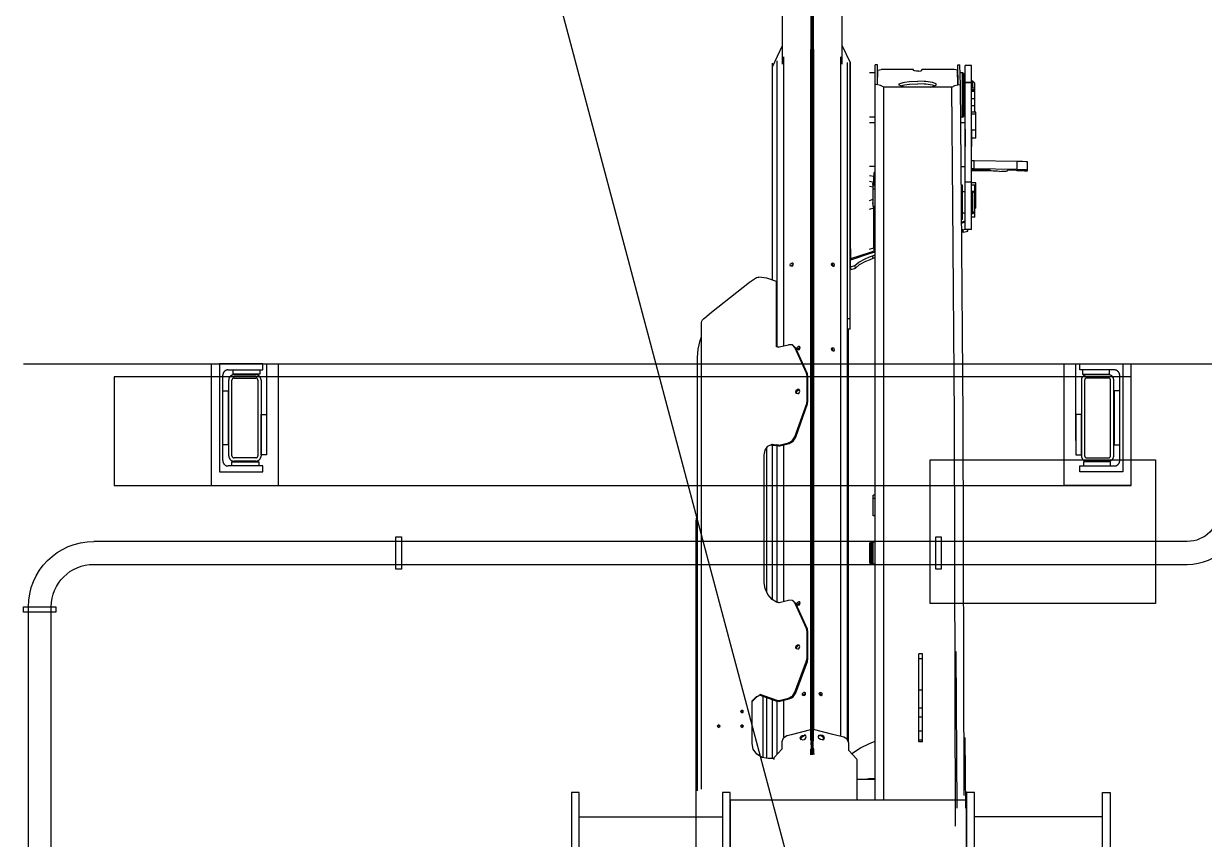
# Model space of a CAD drawing. Extents: x 1551 to 113148, y -1700 to 77018.
# Drawn here: x 20635 to 22823, y 48060 to 49571 of the extents above; entities that cross this region are included whole.
import ezdxf

# ---------------------------------------------------------------- set-up
doc = ezdxf.new("R2010")
doc.units = 0
doc.header["$LTSCALE"] = 500
doc.header["$MEASUREMENT"] = 0
doc.linetypes.add('CENTER', pattern=[3, 2.5, -0.25, 0, -0.25])
doc.layers.get('0').update_dxf_attribs({"linetype": 'CONTINUOUS'})
for name, color, linetype in [('M1CO1', 1, 'CONTINUOUS'), ('S0CO1', 7, 'CONTINUOUS'), ('S0CO2', 2, 'CONTINUOUS'), ('S0CO3', 7, 'CONTINUOUS'), ('S0CO5', 7, 'CONTINUOUS'), ('SAFECO1', 1, 'CONTINUOUS')]:
    doc.layers.add(name, color=color, linetype=linetype)
doc.styles.add('ROMANS', font='romans', dxfattribs={"height": 100})
doc.dimstyles.get("Standard").update_dxf_attribs({"dimtxt": 2, "dimasz": 2.5, "dimexe": 1, "dimexo": 1, "dimgap": 1, "dimtad": 1, "dimdsep": 46, "dimtxsty": 'ROMANS', "dimcen": 0, "dimclrd": 1, "dimclre": 1, "dimclrt": 2, "dimadec": 0, "dimazin": 0, "dimtfac": 1, "dimtmove": 2, "dimatfit": 3, "dimfxl": 1, "dimtvp": 100, "dimtolj": 1, "dimarcsym": 0})

# ---------------------------------------------------------------- blocks, each defined once
blk = doc.blocks.new('DOT')
at = {"layer": 'SAFECO1', "color": 0, "linetype": 'ByBlock'}
blk.add_line((-0.5, 0), (-1, 0), dxfattribs=at)
at = {"layer": 'SAFECO1', "color": 0, "linetype": 'ByBlock', "const_width": 0.5}
blk.add_lwpolyline([(-0.25, 0, 1), (0.25, 0, 1)], format="xyb", close=True, dxfattribs=at)
blk = doc.blocks.new('A$C693513BA')
at = {"color": 0, "linetype": 'ByBlock', "lineweight": -2}
for p, q in [((-163.9, 474.9), (-163.9, 237.7)), ((-1377.1, 333.7), (-1377.4, 326.9)), ((-1376.7, 336), (-1377.1, 333.7)), ((-1361.6, 336), (-1376.7, 336)), ((-1362, 333.7), (-1362.4, 326.9)), ((-1361.6, 336), (-1362, 333.7)), ((-1360.2, 336), (-1361.6, 336)), ((-1360.1, 334.5), (-1360.2, 336)), ((-1360, 330.8), (-1360.1, 334.5)), ((-1360, 330.8), (-1360, 326.2)), ((-1377.6, 316.9), (-1378.7, 237.6)), ((-1377.4, 326.9), (-1377.6, 316.9)), ((-1362.6, 316.9), (-1377.6, 316.9)), ((-1362.6, 316.9), (-1363.7, 237.6)), ((-1362.4, 326.9), (-1362.6, 316.9)), ((-1360.8, 315.9), (-1361.3, 315.9)), ((-1361.3, 315.9), (-1361.3, 298.9)), ((-1360.5, 316.9), (-1360.8, 315.9)), ((-1360.3, 319.7), (-1360.5, 316.9)), ((-1360.1, 322.8), (-1360.3, 319.7)), ((-1360, 326.2), (-1360.1, 322.8)), ((-1360.3, 298.9), (-1361.3, 298.9)), ((-1359.9, 296.9), (-1360.3, 298.9)), ((-1359.6, 291.4), (-1359.9, 296.9)), ((-1359.4, 287.8), (-1359.6, 291.4)), ((-1359.3, 284.2), (-1359.4, 287.8)), ((-1362.1, 264.1), (-1362.3, 257.2)), ((-1361.8, 266.8), (-1362.1, 264.1)), ((-1361.4, 266.8), (-1361.8, 266.8)), ((-1361.2, 266), (-1361.4, 266.8)), ((-1361.1, 263.8), (-1361.2, 266)), ((-1361, 260.6), (-1361.1, 263.8)), ((-1359.9, 272.6), (-1360, 268.8)), ((-1360, 268.8), (-1360, 232.6)), ((-1359.7, 278), (-1359.9, 275.9)), ((-1359.9, 275.9), (-1359.9, 272.6)), ((-1359.6, 278.8), (-1359.7, 278)), ((-1359.5, 278.8), (-1359.6, 278.8)), ((-1359.4, 280.4), (-1359.5, 278.8)), ((-1359.3, 284.2), (-1359.4, 280.4)), ((-1362.3, 257.2), (-1362.6, 232.6)), ((-1361, 256.7), (-1362.3, 256.7)), ((-1361, 256.7), (-1361, 260.6)), ((-1361, 256.7), (-1361, 232.6)), ((-1555.5, 232.6), (-1555.5, 220.6)), ((-1550.2, 232.6), (-1555.5, 232.6)), ((-1550.2, 220.6), (-1555.5, 220.6)), ((-1539.3, 232.6), (-1550.2, 232.6)), ((-1539.3, 220.6), (-1550.2, 220.6)), ((-1524, 232.6), (-1539.3, 232.6)), ((-1524, 220.6), (-1539.3, 220.6)), ((-1524.8, 236.1), (-1526.2, 234.6)), ((-1526.1, 234.6), (-1526.2, 234.6)), ((-1526.2, 234.6), (-1526.2, 232.6)), ((-1522.7, 238.6), (-1526.1, 234.6)), ((-1520.9, 234.6), (-1526.1, 234.6)), ((-1525.7, 220.6), (-1525.7, 218)), ((-1524, 220.6), (-1524, 232.6)), ((-1523.8, 232.6), (-1524, 232.6)), ((-1523.8, 220.6), (-1524, 220.6)), ((-1523.6, 232.6), (-1523.8, 232.6)), ((-1523.6, 220.6), (-1523.8, 220.6)), ((-1463.1, 232.6), (-1523.6, 232.6)), ((-1523.6, 232.6), (-1523.6, 220.6)), ((-1463.1, 220.6), (-1523.6, 220.6)), ((-1521.5, 238.6), (-1522.7, 238.6)), ((-1518.8, 238.6), (-1521.5, 238.6)), ((-1513.8, 234.6), (-1520.9, 234.6)), ((-1514.9, 238.6), (-1518.8, 238.6)), ((-1510, 238.6), (-1514.9, 238.6)), ((-1510.6, 238.6), (-1513.8, 238.6)), ((-1513.8, 232.6), (-1513.8, 238.6)), ((-1509.7, 238.6), (-1510.6, 238.6)), ((-1510.6, 238.6), (-1510.6, 232.6)), ((-1504.5, 238.6), (-1510, 238.6)), ((-1508.5, 238.6), (-1509.7, 238.6)), ((-1509.7, 238.6), (-1509.7, 232.6)), ((-1507.1, 238.6), (-1508.5, 238.6)), ((-1493.9, 238.6), (-1507.1, 238.6)), ((-1507.1, 238.6), (-1507.1, 232.6)), ((-1498.8, 238.6), (-1504.5, 238.6)), ((-1493.2, 238.6), (-1498.8, 238.6)), ((-1487.3, 238.6), (-1493.9, 238.6)), ((-1493.9, 238.6), (-1493.9, 232.6)), ((-1488, 238.6), (-1493.2, 238.6)), ((-1483.8, 238.6), (-1488, 238.6)), ((-1480.8, 238.6), (-1487.3, 238.6)), ((-1480.7, 238.6), (-1483.8, 238.6)), ((-1468.8, 238.6), (-1480.8, 238.6)), ((-1480.8, 238.6), (-1480.8, 232.6)), ((-1479, 238.6), (-1480.7, 238.6)), ((-1478.7, 238.6), (-1479, 238.6)), ((-1475.7, 218), (-1475.7, 220.6)), ((-1468.8, 240.7), (-1468.8, 232.6)), ((-1467.9, 240.7), (-1468.8, 240.7)), ((-1465.2, 240.7), (-1467.9, 240.7)), ((-1465.8, 220.6), (-1465.8, 218)), ((-1465.2, 240.7), (-1465.2, 232.6)), ((-1435.5, 240.7), (-1465.2, 240.7)), ((-1405.2, 232.6), (-1463.1, 232.6)), ((-1405.2, 220.6), (-1463.1, 220.6)), ((-1449.3, 220.6), (-1449.3, 212.7)), ((-1386.4, 232.6), (-1437.6, 232.6)), ((-1437.6, 232.6), (-1405.2, 232.6)), ((-1386.4, 220.6), (-1437.6, 220.6)), ((-1437.6, 220.6), (-1405.2, 220.6)), ((-1435.5, 240.7), (-1435.5, 232.6)), ((-1427.3, 240.7), (-1435.5, 240.7)), ((-1421.6, 240.7), (-1427.3, 240.7)), ((-1420.5, 240.7), (-1421.6, 240.7)), ((-1420.5, 240.7), (-1420.5, 232.6)), ((-1339, 232.6), (-1386.4, 232.6)), ((-1339, 220.6), (-1386.4, 220.6)), ((-1363.7, 237.6), (-1378.7, 237.6)), ((-1378.7, 237.6), (-1378.7, 232.6)), ((-1368.3, 212.7), (-1368.3, 220.6)), ((-1363.7, 237.6), (-1363.7, 232.6)), ((-1339, 232.6), (-1339, 220.6)), ((-1323.3, 232.6), (-1339, 232.6)), ((-1323.3, 220.6), (-1339, 220.6)), ((-1338.1, 240.7), (-1338.1, 232.6)), ((-1334.7, 240.7), (-1338.1, 240.7)), ((-1330.3, 240.7), (-1334.7, 240.7)), ((-1333.8, 238.6), (-1333.8, 232.6)), ((-1332.9, 238.6), (-1333.8, 238.6)), ((-1330.7, 238.6), (-1332.9, 238.6)), ((-1327.6, 238.6), (-1330.7, 238.6)), ((-1330.3, 240.7), (-1330.3, 238.6)), ((-1330.2, 240.7), (-1330.3, 240.7)), ((-1330.2, 240.7), (-1330.2, 238.6)), ((-1328.7, 240.7), (-1330.2, 240.7)), ((-1328.7, 240.7), (-1328.7, 238.6)), ((-1326.6, 240.7), (-1328.7, 240.7)), ((-1324.4, 238.6), (-1327.6, 238.6)), ((-1321.9, 240.7), (-1326.6, 240.7)), ((-1323.5, 238.6), (-1324.4, 238.6)), ((-1322.3, 238.6), (-1323.5, 238.6)), ((-1304.2, 232.6), (-1323.3, 232.6)), ((-1304.2, 220.6), (-1323.3, 220.6)), ((-1322.2, 238.6), (-1322.3, 238.6)), ((-1318.8, 238.6), (-1322.2, 235.2)), ((-1322.2, 238.6), (-1322.2, 232.6)), ((-1320.4, 238.6), (-1322.2, 238.6)), ((-1321.6, 234.6), (-1322.2, 234.6)), ((-1317.4, 240.7), (-1321.9, 240.7)), ((-1321.8, 216), (-1321.8, 220.6)), ((-1318.6, 234.6), (-1321.6, 234.6)), ((-1318.8, 238.6), (-1320.4, 238.6)), ((-1317.8, 238.6), (-1318.8, 238.6)), ((-1313.7, 234.6), (-1318.6, 234.6)), ((-1315.4, 238.6), (-1317.8, 238.6)), ((-1317.4, 240.7), (-1317.4, 238.6)), ((-1298.1, 240.7), (-1317.4, 240.7)), ((-1311.4, 238.6), (-1315.4, 238.6)), ((-1307.4, 234.6), (-1313.7, 234.6)), ((-1306.4, 238.6), (-1311.4, 238.6)), ((-1300.7, 234.6), (-1307.4, 234.6)), ((-1300.9, 238.6), (-1306.4, 238.6)), ((-1298.1, 232.6), (-1304.2, 232.6)), ((-1298.1, 220.6), (-1304.2, 220.6)), ((-1298.1, 238.6), (-1300.9, 238.6)), ((-1298.1, 234.6), (-1300.7, 234.6)), ((-1294.7, 240.7), (-1298.1, 240.7)), ((-1295.9, 238.6), (-1298.1, 238.6)), ((-1294.6, 234.6), (-1298.1, 234.6)), ((-1284.8, 232.6), (-1298.1, 232.6)), ((-1284.8, 220.6), (-1298.1, 220.6)), ((-1291.5, 238.6), (-1295.9, 238.6)), ((-1294.7, 240.7), (-1294.7, 238.6)), ((-1294.6, 240.7), (-1294.7, 240.7)), ((-1294.6, 240.7), (-1294.6, 238.6)), ((-1292, 240.7), (-1294.6, 240.7)), ((-1289.1, 234.6), (-1294.6, 234.6)), ((-1291.4, 240.7), (-1292, 240.7)), ((-1287.7, 238.6), (-1291.5, 238.6)), ((-1291.4, 240.7), (-1291.4, 238.6)), ((-1284.4, 234.6), (-1289.1, 234.6)), ((-1285.3, 238.6), (-1287.7, 238.6)), ((-1284.7, 238.6), (-1285.3, 238.6)), ((-1268, 232.6), (-1284.8, 232.6)), ((-1268, 220.6), (-1284.8, 220.6)), ((-1280.7, 234.6), (-1284.7, 238.6)), ((-1282.8, 238.6), (-1284.7, 238.6)), ((-1281.5, 234.6), (-1284.4, 234.6)), ((-1282.8, 238.6), (-1282.8, 236.6)), ((-1281.7, 238.6), (-1282.8, 238.6)), ((-1280.1, 238.6), (-1281.7, 238.6)), ((-1281.7, 220.6), (-1281.7, 216)), ((-1280.7, 234.6), (-1281.5, 234.6)), ((-1280.7, 234.6), (-1280.7, 232.6)), ((-1279.1, 238.6), (-1280.1, 238.6)), ((-1276.4, 238.6), (-1279.1, 238.6)), ((-1274.8, 238.6), (-1276.4, 238.6)), ((-1274.6, 238.6), (-1274.8, 238.6)), ((-1274.6, 238.6), (-1274.6, 232.6)), ((-1256.4, 232.6), (-1268, 232.6)), ((-1256.4, 220.6), (-1268, 220.6)), ((-1265.4, 214), (-1267.6, 220.6)), ((-1263.3, 214), (-1265.5, 220.6)), ((-1251.7, 232.6), (-1256.4, 232.6)), ((-1251.7, 220.6), (-1256.4, 220.6)), ((-1250.9, 216.5), (-1252.3, 220.6)), ((-1251.7, 232.6), (-1251.7, 220.6)), ((-1248.8, 225.3), (-1251.7, 224.5)), ((-1248.8, 225.3), (-1251.7, 225.3)), ((-1246.4, 217.8), (-1248.8, 225.3)), ((-179.7, 221.7), (-310.8, 220.8)), ((-1519.6, 211.7), (-1556.4, 210.8)), ((-1556.4, 206.8), (-1556.4, 210.8)), ((-1519.7, 207.7), (-1556.4, 206.8)), ((-1556.3, 206.8), (-1556.4, 206.8)), ((-1555.1, 206.8), (-1556.3, 206.8)), ((-1552.8, 206.8), (-1555.1, 206.8)), ((-1549.9, 206.8), (-1552.8, 206.8)), ((-1543, 206.8), (-1549.9, 206.8)), ((-1546.9, 206.4), (-1547.9, 200.3)), ((-1547.9, 200.3), (-1547.9, 181.2)), ((-1519.6, 207), (-1546.9, 206.4)), ((-1539.4, 206.9), (-1543, 206.8)), ((-1540, 218), (-1542, 216)), ((-1537.4, 216), (-1542, 216)), ((-1542, 216), (-1542, 211.2)), ((-1542, 206.9), (-1542, 206.5)), ((-1538.2, 218), (-1540, 218)), ((-1532.9, 207), (-1539.4, 206.9)), ((-1534.6, 218), (-1538.2, 218)), ((-1527.3, 216), (-1537.4, 216)), ((-1529.3, 218), (-1534.6, 218)), ((-1524, 207), (-1532.9, 207)), ((-1522.5, 218), (-1529.3, 218)), ((-1513.2, 216), (-1527.3, 216)), ((-1519.6, 207), (-1524, 207)), ((-1514.7, 218), (-1522.5, 218)), ((-1519.6, 211.7), (-1519.9, 210.5)), ((-1519.6, 207), (-1519.9, 210.5)), ((-1298.1, 213.8), (-1519.6, 211.7)), ((-1518.2, 201.8), (-1519.6, 207)), ((-1515.3, 195.7), (-1518.2, 201.8)), ((-1298.1, 197.8), (-1515.3, 195.7)), ((-1506.1, 218), (-1514.7, 218)), ((-1497.1, 216), (-1513.2, 216)), ((-1497.3, 218), (-1506.1, 218)), ((-1488.6, 218), (-1497.3, 218)), ((-1481.6, 216), (-1497.1, 216)), ((-1480.6, 218), (-1488.6, 218)), ((-1469, 216), (-1481.6, 216)), ((-1473.6, 218), (-1480.6, 218)), ((-1467.9, 218), (-1473.6, 218)), ((-1461.2, 216), (-1469, 216)), ((-1463.9, 218), (-1467.9, 218)), ((-1461.7, 218), (-1463.9, 218)), ((-1461.5, 218), (-1461.7, 218)), ((-1459.5, 216), (-1461.5, 218)), ((-1459.5, 216), (-1461.2, 216)), ((-1459.5, 216), (-1459.5, 212.1)), ((-1333.6, 216), (-1333.6, 213.5)), ((-1333.3, 216), (-1333.6, 216)), ((-1332.6, 216), (-1333.3, 216)), ((-1331.6, 216), (-1332.6, 216)), ((-1330.2, 216), (-1331.6, 216)), ((-1328.5, 216), (-1330.2, 216)), ((-1326.6, 216), (-1328.5, 216)), ((-1324.5, 216), (-1326.6, 216)), ((-1322.3, 216), (-1324.5, 216)), ((-1319.8, 216), (-1322.3, 216)), ((-1317.1, 216), (-1319.8, 216)), ((-1314.2, 216), (-1317.1, 216)), ((-1311, 216), (-1314.2, 216)), ((-1307.7, 216), (-1311, 216)), ((-1304.3, 216), (-1307.7, 216)), ((-1300.8, 216), (-1304.3, 216)), ((-1298.1, 216), (-1300.8, 216)), ((-903.7, 216.8), (-1298.1, 213.8)), ((-1297.3, 216), (-1298.1, 216)), ((-903.7, 200.8), (-1298.1, 197.8)), ((-1293.8, 216), (-1297.3, 216)), ((-1290.5, 216), (-1293.8, 216)), ((-1287.4, 216), (-1290.5, 216)), ((-1284.5, 216), (-1287.4, 216)), ((-1281.8, 216), (-1284.5, 216)), ((-1279.4, 216), (-1281.8, 216)), ((-1277.4, 216), (-1279.4, 216)), ((-1275.5, 216), (-1277.4, 216)), ((-1273.8, 216), (-1275.5, 216)), ((-1272.4, 216), (-1273.8, 216)), ((-1271.3, 216), (-1272.4, 216)), ((-1270.5, 216), (-1271.3, 216)), ((-1270, 216), (-1270.5, 216)), ((-1269.9, 216), (-1270, 216)), ((-1269.9, 216), (-1269.9, 214)), ((-1250.9, 216.5), (-1251.2, 214.1)), ((-1246.4, 217.8), (-1250.9, 216.5)), ((-1246.4, 217.8), (-1246.8, 214.1)), ((-203.4, 218.6), (-903.7, 216.8)), ((-146.3, 203), (-903.7, 200.8)), ((-179.7, 205.7), (-469.6, 203.8)), ((-1547.9, 181.2), (-1547.9, 144.6)), ((-1515.3, 195.7), (-1515.3, 183.1)), ((-1515.3, 183.1), (-1515.3, 181.2)), ((-1515.3, 181.2), (-1515.3, 170.6)), ((-1524, 159.9), (-1525.6, 147.8)), ((-1521.6, 166.8), (-1524, 159.9)), ((-1518.9, 167.1), (-1521.6, 166.8)), ((-1519, 159.9), (-1520.7, 147.8)), ((-1517.6, 163.9), (-1519, 159.9)), ((-1516.4, 160.8), (-1518.9, 167.1)), ((-1515.3, 155.9), (-1516.4, 160.8)), ((-1515.3, 170.6), (-1515.3, 158)), ((-1515.3, 158), (-1515.3, 145.4)), ((-1547.9, 144.6), (-1547.9, 140.2)), ((-1546.2, 140.2), (-1547.9, 140.2)), ((-1545.4, 138.8), (-1546.2, 140.2)), ((-1544.9, 135), (-1545.4, 138.8)), ((-1544.9, 135), (-1544.9, 130.4)), ((-1525.7, 144.6), (-1526.2, 132.7)), ((-1525.6, 117.7), (-1526.2, 132.7)), ((-1525.6, 147.8), (-1525.7, 144.6)), ((-1520.8, 144.6), (-1521.3, 132.7)), ((-1520.7, 117.7), (-1521.3, 132.7)), ((-1520.7, 147.8), (-1520.8, 144.6)), ((-1515.3, 145.4), (-1515.3, 144.6)), ((-1515.3, 144.6), (-1515.3, 132.8)), ((-1515.3, 132.8), (-1515.3, 120.3)), ((-463.5, 141.7), (-465.3, 141.7)), ((-465.3, 141.7), (-465.3, 134.7)), ((-463.5, 134.7), (-465.3, 134.7)), ((-456.4, 141.7), (-463.5, 141.7)), ((-456.4, 134.7), (-463.5, 134.7)), ((-398.1, 141.7), (-456.4, 141.7)), ((-456.4, 141.7), (-456.4, 134.7)), ((-398.1, 134.7), (-456.4, 134.7)), ((-387.3, 141.7), (-398.1, 141.7)), ((-398.1, 141.7), (-398.1, 134.7)), ((-387.3, 134.7), (-398.1, 134.7)), ((-375.3, 141.7), (-387.3, 141.7)), ((-375.3, 134.7), (-387.3, 134.7)), ((-364.9, 141.7), (-375.3, 141.7)), ((-364.9, 134.7), (-375.3, 134.7)), ((-348.3, 141.7), (-364.9, 141.7)), ((-364.9, 141.7), (-364.9, 134.7)), ((-348.3, 134.7), (-364.9, 134.7)), ((-336.3, 141.7), (-348.3, 141.7)), ((-348.3, 141.7), (-348.3, 134.7)), ((-336.3, 134.7), (-348.3, 134.7)), ((-322.6, 141.7), (-336.3, 141.7)), ((-322.6, 134.7), (-336.3, 134.7)), ((-305.8, 141.7), (-322.6, 141.7)), ((-322.6, 141.7), (-322.6, 134.7)), ((-305.8, 134.7), (-322.6, 134.7)), ((-302.6, 141.7), (-305.8, 141.7)), ((-305.8, 141.7), (-305.8, 134.7)), ((-302.6, 134.7), (-305.8, 134.7)), ((-302.6, 141.7), (-302.6, 134.7)), ((-302.6, 141.7), (-302.6, 141.2)), ((-302.6, 141.2), (-302.6, 134.7)), ((-1546.2, 125.2), (-1547.9, 125.2)), ((-1547.9, 125.2), (-1547.9, 108.5)), ((-1545.4, 126.6), (-1546.2, 125.2)), ((-1544.9, 130.4), (-1545.4, 126.6)), ((-1524.4, 108.5), (-1525.6, 117.7)), ((-1519.4, 108.5), (-1520.7, 117.7)), ((-1515.3, 109.6), (-1515.5, 108.5)), ((-1515.3, 120.3), (-1515.3, 108.5)), ((-1547.9, 108.5), (-1547.9, 65.1)), ((-1524, 105.5), (-1524.4, 108.5)), ((-1521.6, 98.6), (-1524, 105.5)), ((-1518.9, 98.3), (-1521.6, 98.6)), ((-1519, 105.5), (-1519.4, 108.5)), ((-1517.6, 101.5), (-1519, 105.5)), ((-1516.4, 104.6), (-1518.9, 98.3)), ((-1515.5, 108.5), (-1516.4, 104.6)), ((-1515.3, 108.5), (-1515.3, 107.7)), ((-1515.3, 107.7), (-1515.3, 95.1)), ((-1515.3, 95.1), (-1515.3, 82.5)), ((-1515.3, 70), (-1518.2, 63.8)), ((-1515.3, 82.5), (-1515.3, 70)), ((-1271.5, 70), (-1515.3, 70)), ((-903.7, 70), (-1271.5, 70)), ((-652.8, 70), (-903.7, 70)), ((-469.6, 70), (-652.8, 70)), ((-194.7, 70), (-469.6, 70)), ((-1556.4, 57.9), (-1556.4, 53.9)), ((-1519.7, 57.9), (-1556.4, 57.9)), ((-1519.6, 53.9), (-1556.4, 53.9)), ((-1546.9, 59.1), (-1547.9, 65.1)), ((-1519.6, 58.4), (-1546.9, 59.1)), ((-1542, 57.9), (-1542, 58.9)), ((-1542, 53.9), (-1542, 43.4)), ((-1519.6, 58.6), (-1519.9, 55.1)), ((-1519.6, 53.9), (-1519.9, 55.1)), ((-1518.2, 63.8), (-1519.6, 58.6)), ((-1271.5, 53.9), (-1519.6, 53.9)), ((-1459.5, 53.9), (-1459.5, 43.4)), ((-1449.3, 53.9), (-1449.3, 43.4)), ((-1368.3, 53.9), (-1368.3, 43.4)), ((-1357, 53.9), (-1357, 51.9)), ((-1355.2, 51.9), (-1357, 51.9)), ((-1355.2, 53.9), (-1355.2, 51.9)), ((-1348.9, 51.9), (-1355.2, 51.9)), ((-1349.5, 51.4), (-1351, 43.4)), ((-1338.9, 51.4), (-1349.5, 51.4)), ((-1348.9, 53.9), (-1348.9, 51.9)), ((-1344, 51.9), (-1348.9, 51.9)), ((-1333.8, 51.9), (-1344, 51.9)), ((-1338.9, 51.4), (-1340.4, 43.4)), ((-1338.8, 51.4), (-1338.9, 51.4)), ((-1338.5, 51.4), (-1338.8, 51.4)), ((-1336.6, 51.1), (-1338.5, 51.4)), ((-1337.9, 51.1), (-1338.5, 51.4)), ((-1337.1, 50.2), (-1337.9, 51.1)), ((-1335.8, 50), (-1337.1, 50.2)), ((-1336.9, 49.9), (-1337.1, 50.2)), ((-1336.7, 49.6), (-1336.9, 49.9)), ((-1336.3, 49.4), (-1336.7, 49.6)), ((-1335.8, 49.5), (-1336.7, 49.6)), ((-1334.7, 50.8), (-1336.6, 51.1)), ((-1335.9, 49.4), (-1336.3, 49.4)), ((-1333.2, 50.3), (-1335.9, 49.4)), ((-1334.5, 49.9), (-1335.8, 50)), ((-1335.7, 49.5), (-1335.8, 49.5)), ((-1332.8, 50.5), (-1334.7, 50.8)), ((-1333.8, 53.9), (-1333.8, 51.9)), ((-1332.3, 51.9), (-1333.8, 51.9)), ((-1332.3, 50.5), (-1333.2, 50.3)), ((-1332.7, 50.5), (-1332.8, 50.5)), ((-1332.3, 53.9), (-1332.3, 49.9)), ((-1326.2, 49.9), (-1332.3, 49.9)), ((-1329.8, 49.9), (-1331, 43.4)), ((-1326.2, 53.9), (-1326.2, 49.9)), ((-1293.9, 49.9), (-1326.2, 49.9)), ((-1305.6, 43.4), (-1307.5, 49.9)), ((-1299.6, 49.5), (-1302.7, 49.9)), ((-1298.4, 49.9), (-1299.6, 49.5)), ((-1299, 49.6), (-1299.6, 49.5)), ((-1298.4, 49.9), (-1299, 49.6)), ((-1298.3, 49.9), (-1298.4, 49.9)), ((-1293.9, 53.9), (-1293.9, 49.9)), ((-1286, 51.9), (-1293.9, 51.9)), ((-1292.9, 51.4), (-1293.9, 51.4)), ((-1291.5, 51.4), (-1292.9, 51.4)), ((-1271.5, 51.4), (-1291.5, 51.4)), ((-1289.1, 43.4), (-1291.5, 51.4)), ((-1286, 53.9), (-1286, 51.9)), ((-1271.5, 51.9), (-1286, 51.9)), ((-1281.7, 51.9), (-1281.7, 51.4)), ((-903.7, 53.9), (-1271.5, 53.9)), ((-1220.5, 51.9), (-1271.5, 51.9)), ((-1217.8, 51.4), (-1271.5, 51.4)), ((-1220.5, 53.9), (-1220.5, 51.9)), ((-1213.4, 51.9), (-1220.5, 51.9)), ((-1215.4, 43.4), (-1217.8, 51.4)), ((-1213.4, 53.9), (-1213.4, 51.9)), ((-1209.1, 43.4), (-1212.6, 53.9)), ((-1207, 43.4), (-1210.5, 53.9)), ((-1202.9, 49.2), (-1204.5, 53.9)), ((-1198.4, 50.4), (-1202.9, 49.2)), ((-1200.7, 43.4), (-1202.9, 49.2)), ((-1198.4, 50.4), (-1199.5, 53.9)), ((-1195.6, 43.4), (-1198.4, 50.4)), ((-652.8, 53.9), (-903.7, 53.9)), ((-759.4, 53.9), (-759.4, 49.9)), ((-753.2, 49.9), (-759.4, 49.9)), ((-753.2, 53.9), (-753.2, 49.9)), ((-721, 49.9), (-753.2, 49.9)), ((-721, 53.9), (-721, 49.9)), ((-672.1, 53.9), (-672.1, 49.9)), ((-670.9, 49.9), (-672.1, 49.9)), ((-670.9, 48), (-672.1, 48)), ((-672.1, 48), (-672.1, 45.9)), ((-671, 43.9), (-672.1, 45.9)), ((-670.9, 45.9), (-672.1, 45.9)), ((-669.8, 43.9), (-671, 43.9)), ((-668.4, 49.9), (-670.9, 49.9)), ((-668.4, 48), (-670.9, 48)), ((-668.4, 45.9), (-670.9, 45.9)), ((-670.6, 49.9), (-670.6, 48)), ((-667.4, 43.9), (-669.8, 43.9)), ((-665, 49.9), (-668.4, 49.9)), ((-665, 48), (-668.4, 48)), ((-665, 45.9), (-668.4, 45.9)), ((-664.3, 43.9), (-667.4, 43.9)), ((-660.9, 49.9), (-665, 49.9)), ((-660.9, 48), (-665, 48)), ((-660.9, 45.9), (-665, 45.9)), ((-660.4, 43.9), (-664.3, 43.9)), ((-655.8, 49.9), (-660.9, 49.9)), ((-655.8, 48), (-660.9, 48)), ((-655.8, 45.9), (-660.9, 45.9)), ((-655.6, 43.9), (-660.4, 43.9)), ((-652.8, 49.9), (-655.8, 49.9)), ((-652.8, 48), (-655.8, 48)), ((-652.8, 45.9), (-655.8, 45.9)), ((-652.8, 43.9), (-655.6, 43.9)), ((-469.6, 53.9), (-652.8, 53.9)), ((-650.4, 49.9), (-652.8, 49.9)), ((-650.4, 48), (-652.8, 48)), ((-650.4, 45.9), (-652.8, 45.9)), ((-650.5, 43.9), (-652.8, 43.9)), ((-645.4, 43.9), (-650.5, 43.9)), ((-645, 49.9), (-650.4, 49.9)), ((-645, 48), (-650.4, 48)), ((-645, 45.9), (-650.4, 45.9)), ((-641, 43.9), (-645.4, 43.9)), ((-640.3, 49.9), (-645, 49.9)), ((-640.3, 48), (-645, 48)), ((-640.3, 45.9), (-645, 45.9)), ((-637.6, 43.9), (-641, 43.9)), ((-636.7, 49.9), (-640.3, 49.9)), ((-636.7, 48), (-640.3, 48)), ((-636.7, 45.9), (-640.3, 45.9)), ((-635.1, 43.9), (-637.6, 43.9)), ((-634, 49.9), (-636.7, 49.9)), ((-634, 48), (-636.7, 48)), ((-634, 45.9), (-636.7, 45.9)), ((-633.5, 43.9), (-635.1, 43.9)), ((-632.4, 49.9), (-634, 49.9)), ((-632.4, 48), (-634, 48)), ((-632.4, 45.9), (-634, 45.9)), ((-633.7, 49.9), (-633.7, 48)), ((-633.3, 43.9), (-633.5, 43.9)), ((-632.1, 45.9), (-633.3, 43.9)), ((-632.1, 49.9), (-632.4, 49.9)), ((-632.1, 48), (-632.4, 48)), ((-632.1, 45.9), (-632.4, 45.9)), ((-632.1, 49.9), (-632.1, 53.9)), ((-632.1, 48), (-632.1, 45.9)), ((-194.7, 53.9), (-469.6, 53.9)), ((-299.2, 43.4), (-303.9, 53.9)), ((-234.3, 53.9), (-234.3, 43.4)), ((-232.9, 53.9), (-232.9, 43.4)), ((-1197.7, 8.8), (-1209.1, 43.4)), ((-1195.6, 8.8), (-1207, 43.4)), ((-1197.5, 35.2), (-1200.7, 43.4)), ((-1191.2, 23.8), (-1197.5, 35.2)), ((-1192.9, 36.5), (-1195.6, 43.4)), ((-1186.7, 25.1), (-1192.9, 36.5)), ((-1184.8, 16), (-1191.2, 23.8)), ((-1180.2, 17.2), (-1186.7, 25.1)), ((-291.6, 26.5), (-299.2, 43.4)), ((-280.7, 10.6), (-291.6, 26.5)), ((-234.3, 43.4), (-234.3, 41.9)), ((-234.3, 40.7), (-234.3, 41.9)), ((-234.1, 39.4), (-234.3, 40.7)), ((-233.7, 38.4), (-234.1, 39.4)), ((-233.3, 37.5), (-233.7, 38.4)), ((-232.9, 43.4), (-232.9, 20.8)), ((-1560.1, 7.9), (-1592.4, -7.4)), ((-1086.4, 7.8), (-1561, 7.8)), ((-1203.3, 2.7), (-1561, 2.7)), ((-1182.2, 8.1), (-1560.1, 7.9)), ((-1197.7, 8.8), (-1215.5, 8.8)), ((-469.6, 2.7), (-1203.3, 2.7)), ((-1195.6, 8.8), (-1197.7, 8.8)), ((-1180.2, 17.2), (-1184.8, 16)), ((-1182.2, 8.1), (-1184.8, 16)), ((-1177.6, 9.4), (-1182.2, 8.1)), ((-1177.6, 9.4), (-1180.2, 17.2)), ((-1086.4, 7.8), (-1086.4, 2.7)), ((-1077.6, 7.8), (-1086.4, 7.8)), ((-1070.6, 7.8), (-1077.6, 7.8)), ((-1066.8, 7.8), (-1070.6, 7.8)), ((-1066.8, 7.8), (-1066.8, 2.7)), ((-469.6, 4.2), (-1066.8, 4.2)), ((-301.7, 4.2), (-469.6, 4.2)), ((-305.8, 2.7), (-469.6, 2.7)), ((-307.2, 2.2), (-311.4, -3.9)), ((-300.2, 4.8), (-307.2, 2.2)), ((-288, 4.8), (-300.2, 4.8)), ((-287.1, 4.9), (-288, 4.8)), ((-286.4, 5.2), (-287.1, 4.9)), ((-270.5, 19.9), (-286.4, 5.2)), ((-269.2, 20.6), (-270.5, 19.9)), ((-267.3, 20.8), (-269.2, 20.6)), ((-194.7, 20.8), (-267.3, 20.8)), ((-1557.6, -7.4), (-1890.2, -7.4)), ((-469.6, -9.8), (-1571.6, -9.8)), ((-1187, -21.9), (-1188, -22.2)), ((-1186.6, -21.7), (-1187, -21.9)), ((-1185.7, -21.4), (-1186.6, -21.7)), ((-1184.9, -21.8), (-1185.7, -21.4)), ((-1184.5, -21.9), (-1184.9, -21.8)), ((-1028.9, -21.4), (-1031.2, -22.3)), ((-1026.9, -22.3), (-1028.9, -21.4)), ((-312.8, -9.8), (-469.6, -9.8)), ((-311.4, -3.9), (-316.4, -24.5)), ((-1188.4, -22.7), (-1189.5, -24.3)), ((-1189.1, -26.3), (-1189.5, -24.3)), ((-1187.1, -27.2), (-1189.1, -26.3)), ((-1188.1, -22.3), (-1188.4, -22.7)), ((-1188, -22.2), (-1188.1, -22.3)), ((-1186.2, -24.8), (-1187.6, -26.8)), ((-1187.6, -27), (-1187.6, -26.8)), ((-1184.8, -26.3), (-1187.1, -27.2)), ((-1183.9, -23.9), (-1186.2, -24.8)), ((-1183.4, -24.3), (-1184.8, -26.3)), ((-1183.8, -22.3), (-1184.5, -21.9)), ((-1183.5, -24.1), (-1183.9, -23.9)), ((-1183.7, -22.9), (-1183.8, -22.3)), ((-1183.8, -22.3), (-1183.8, -22.3)), ((-1183.4, -24.3), (-1183.7, -22.9)), ((-1031.2, -22.3), (-1032.6, -24.3)), ((-1032.5, -24.9), (-1032.6, -24.3)), ((-1032.4, -25.1), (-1032.5, -24.9)), ((-1032.4, -25.6), (-1032.4, -25.1)), ((-1032.2, -26.3), (-1032.4, -25.6)), ((-1030.3, -27.2), (-1032.2, -26.3)), ((-1032.2, -26.3), (-1032.2, -26.3)), ((-1029.4, -24.8), (-1030.8, -26.8)), ((-1030.7, -27), (-1030.8, -26.8)), ((-1028, -26.4), (-1030.3, -27.2)), ((-1027, -23.9), (-1029.4, -24.8)), ((-1027.9, -26.3), (-1028, -26.4)), ((-1027.5, -25.7), (-1027.9, -26.3)), ((-1027.2, -25.3), (-1027.5, -25.7)), ((-1027.1, -25.1), (-1027.2, -25.3)), ((-1026.6, -24.3), (-1027.1, -25.1)), ((-1026.6, -24.1), (-1027, -23.9)), ((-1026.6, -24.3), (-1026.9, -22.3)), ((-316.4, -24.5), (-325.1, -60.1)), ((-312.5, -41.1), (-314.3, -43.9)), ((-311.4, -42.7), (-313.2, -45.4)), ((-309.3, -40), (-312.5, -41.1)), ((-308.2, -41.5), (-311.4, -42.7)), ((-306.7, -41.1), (-309.3, -40)), ((-306.5, -42.3), (-308.2, -41.5)), ((-306.2, -43.9), (-306.7, -41.1)), ((-1553.4, -60.5), (-1872.5, -60.5)), ((-1553.5, -64.5), (-1872.5, -64.5)), ((-1540.9, -62.5), (-1871.1, -62.5)), ((-1540.9, -62.5), (-1871.1, -62.5)), ((-469.6, -59.9), (-1585.2, -59.9)), ((-469.6, -62.5), (-1585.2, -62.5)), ((-469.6, -62.5), (-1585.2, -62.5)), ((-469.6, -62.5), (-1585.2, -62.5)), ((-469.6, -62.6), (-1585.2, -62.6)), ((-469.6, -65.1), (-1585.2, -65.1)), ((-325.1, -59.9), (-469.6, -59.9)), ((-279.9, -62.5), (-469.6, -62.5)), ((-279.9, -62.5), (-469.6, -62.5)), ((-279.9, -62.5), (-469.6, -62.5)), ((-279.9, -62.6), (-469.6, -62.6)), ((-325.1, -65.1), (-469.6, -65.1)), ((-393.4, -45.5), (-394.2, -47)), ((-394.1, -48.4), (-394.2, -47)), ((-393.3, -49.5), (-394.1, -48.4)), ((-392, -44.5), (-393.4, -45.5)), ((-391.8, -49.9), (-393.3, -49.5)), ((-391.6, -48.1), (-392.3, -49.5)), ((-392.3, -49.7), (-392.3, -49.5)), ((-390.4, -44.1), (-392, -44.5)), ((-390.2, -49.5), (-391.8, -49.9)), ((-390.2, -47), (-391.6, -48.1)), ((-389, -44.5), (-390.4, -44.1)), ((-388.6, -46.6), (-390.2, -47)), ((-388.9, -48.4), (-390.2, -49.5)), ((-388.2, -45.5), (-389, -44.5)), ((-388.1, -47), (-388.9, -48.4)), ((-388.1, -46.7), (-388.6, -46.6)), ((-388.1, -47), (-388.2, -45.5)), ((-306.1, -60.1), (-325.1, -60.1)), ((-324.8, -60.4), (-325.1, -60.1)), ((-324, -63.6), (-325.1, -65.1)), ((-306.1, -65.1), (-325.1, -65.1)), ((-316.3, -101.2), (-325.1, -65.1)), ((-324, -61.6), (-324.8, -60.4)), ((-305, -61.6), (-324, -61.6)), ((-305, -63.6), (-324, -63.6)), ((-314.3, -43.9), (-315.2, -47.4)), ((-314.7, -50.2), (-315.2, -47.4)), ((-312, -51.3), (-314.7, -50.2)), ((-313.2, -45.4), (-314.1, -48.9)), ((-313.8, -50.5), (-314.1, -48.9)), ((-308.9, -50.2), (-312, -51.3)), ((-307, -47.4), (-308.9, -50.2)), ((-306.2, -43.9), (-307, -47.4)), ((-304.8, -60.4), (-306.1, -60.1)), ((-305.8, -60.4), (-306.1, -60.1)), ((-305, -63.6), (-306.1, -65.1)), ((-304, -64.5), (-306.1, -65.1)), ((-305, -61.6), (-305.8, -60.4)), ((-302.9, -62.2), (-305, -61.6)), ((-302.9, -63), (-305, -63.6)), ((-304, -60.7), (-304.8, -60.4)), ((-303.1, -61), (-304, -60.7)), ((-303.1, -64.2), (-304, -64.5)), ((-302.6, -61), (-303.1, -61)), ((-302.6, -64.1), (-303.1, -64.2)), ((-301.1, -62.3), (-302.9, -62.2)), ((-301.1, -62.8), (-302.9, -63)), ((-301.8, -60.8), (-302.6, -61)), ((-301.8, -64.4), (-302.6, -64.1)), ((-291, -61.3), (-301.8, -60.8)), ((-299.1, -61.8), (-301.8, -60.8)), ((-299.1, -63.3), (-301.8, -64.4)), ((-291, -63.8), (-301.8, -64.4)), ((-299.9, -62.1), (-301.1, -62.3)), ((-299.9, -63.1), (-301.1, -62.8)), ((-299.1, -61.8), (-299.9, -62.1)), ((-299.1, -63.3), (-299.9, -63.1)), ((-288.3, -62.4), (-299.1, -61.8)), ((-288.3, -62.8), (-299.1, -63.3)), ((-290.1, -60.5), (-291, -61.3)), ((-288.3, -62.4), (-291, -61.3)), ((-288.3, -62.8), (-291, -63.8)), ((-290.1, -64.6), (-291, -63.8)), ((-290, -60.4), (-290.1, -60.5)), ((-288.8, -65.3), (-290.1, -64.6)), ((-288.8, -59.9), (-290, -60.4)), ((-286.9, -59.6), (-288.8, -59.9)), ((-286.9, -65.5), (-288.8, -65.3)), ((-287.4, -61.6), (-288.3, -62.4)), ((-287.4, -63.6), (-288.3, -62.8)), ((-286.8, -61.3), (-287.4, -61.6)), ((-286.8, -63.9), (-287.4, -63.6)), ((-279.6, -59.6), (-286.9, -59.6)), ((-279.6, -65.5), (-286.9, -65.5)), ((-285.8, -61.1), (-286.8, -61.3)), ((-285.8, -64), (-286.8, -63.9)), ((-279.8, -61.1), (-285.8, -61.1)), ((-279.8, -64), (-285.8, -64)), ((-279.7, -60.4), (-279.9, -61.5)), ((-279.9, -63.6), (-279.9, -61.5)), ((-279.6, -65.6), (-279.9, -63.6)), ((-279.6, -59.6), (-279.7, -60.4)), ((-279.4, -58.7), (-279.6, -59.6)), ((-279.4, -58.7), (-279.6, -59.6)), ((-279.6, -59.6), (-279.6, -59.6)), ((-279.4, -66.5), (-279.6, -65.5)), ((-279.6, -65.5), (-279.6, -65.5)), ((-279.4, -66.5), (-279.6, -65.6)), ((-1034.9, -86.5), (-1035, -87.9)), ((-1034.1, -85.4), (-1034.9, -86.5)), ((-1032.6, -85), (-1034.1, -85.4)), ((-1033.1, -85.2), (-1033.1, -85.4)), ((-1032.4, -86.9), (-1033.1, -85.4)), ((-985.3, -73.1), (-1032.9, -94.8)), ((-1031, -85.4), (-1032.6, -85)), ((-1031, -87.9), (-1032.4, -86.9)), ((-984.2, -71.6), (-1031.8, -93.3)), ((-1029.7, -86.5), (-1031, -85.4)), ((-1028.9, -87.9), (-1029.7, -86.5)), ((-980.2, -72.1), (-985.3, -73.1)), ((-979.1, -70.6), (-984.2, -71.6)), ((-934.8, -72.1), (-980.2, -72.1)), ((-933.7, -70.6), (-979.1, -70.6)), ((-955, -86.7), (-955.6, -89.5)), ((-952.4, -85.6), (-955, -86.7)), ((-954.1, -86.3), (-954.5, -88)), ((-949.2, -86.7), (-952.4, -85.6)), ((-947.4, -89.5), (-949.2, -86.7)), ((-929.5, -73), (-934.8, -72.1)), ((-928.4, -71.5), (-933.7, -70.6)), ((-867.7, -94.9), (-929.5, -73)), ((-866.6, -93.4), (-928.4, -71.5)), ((-561.8, -86.5), (-561.9, -87.9)), ((-561, -85.4), (-561.8, -86.5)), ((-559.6, -85), (-561, -85.4)), ((-560, -85.2), (-560, -85.4)), ((-559.3, -86.9), (-560, -85.4)), ((-512.2, -73.1), (-559.8, -94.8)), ((-558, -85.4), (-559.6, -85)), ((-557.9, -87.9), (-559.3, -86.9)), ((-511.1, -71.6), (-558.7, -93.3)), ((-556.6, -86.5), (-558, -85.4)), ((-555.8, -87.9), (-556.6, -86.5)), ((-507.1, -72.1), (-512.2, -73.1)), ((-506, -70.6), (-511.1, -71.6)), ((-469.6, -72.1), (-507.1, -72.1)), ((-469.6, -70.6), (-506, -70.6)), ((-481.9, -86.7), (-482.5, -89.5)), ((-479.3, -85.6), (-481.9, -86.7)), ((-481.1, -86.3), (-481.4, -88)), ((-476.2, -86.7), (-479.3, -85.6)), ((-474.3, -89.5), (-476.2, -86.7)), ((-457, -70.6), (-469.6, -70.6)), ((-458.1, -72.1), (-469.6, -72.1)), ((-452.5, -73.1), (-458.1, -72.1)), ((-451.4, -71.6), (-457, -70.6)), ((-394.4, -94.8), (-452.5, -73.1)), ((-393.3, -93.3), (-451.4, -71.6)), ((-394.1, -76.6), (-394.2, -78)), ((-393.4, -79.5), (-394.2, -78)), ((-393.3, -75.5), (-394.1, -76.6)), ((-392, -80.5), (-393.4, -79.5)), ((-391.8, -75.1), (-393.3, -75.5)), ((-392.3, -75.3), (-392.3, -75.5)), ((-391.6, -76.9), (-392.3, -75.5)), ((-390.4, -80.9), (-392, -80.5)), ((-390.2, -75.5), (-391.8, -75.1)), ((-390.2, -78), (-391.6, -76.9)), ((-389, -80.5), (-390.4, -80.9)), ((-388.9, -76.6), (-390.2, -75.5)), ((-388.6, -78.4), (-390.2, -78)), ((-388.2, -79.5), (-389, -80.5)), ((-388.1, -78), (-388.9, -76.6)), ((-388.1, -78.3), (-388.6, -78.4)), ((-388.1, -78), (-388.2, -79.5)), ((-314.7, -75), (-315.2, -77.8)), ((-314.3, -81.2), (-315.2, -77.8)), ((-312, -73.9), (-314.7, -75)), ((-312.5, -84), (-314.3, -81.2)), ((-313.8, -74.6), (-314.1, -76.3)), ((-313.2, -79.7), (-314.1, -76.3)), ((-311.4, -82.5), (-313.2, -79.7)), ((-309.3, -85.2), (-312.5, -84)), ((-308.9, -75), (-312, -73.9)), ((-308.2, -83.6), (-311.4, -82.5)), ((-306.7, -84), (-309.3, -85.2)), ((-307, -77.8), (-308.9, -75)), ((-306.5, -82.9), (-308.2, -83.6)), ((-306.2, -81.2), (-307, -77.8)), ((-306.2, -81.2), (-306.7, -84)), ((-1189, -98.6), (-1189.4, -100.6)), ((-1188, -102.7), (-1189.4, -100.6)), ((-1187.1, -97.7), (-1189, -98.6)), ((-1185.7, -103.5), (-1188, -102.7)), ((-1187.6, -97.9), (-1187.6, -98.1)), ((-1186.2, -100.2), (-1187.6, -98.1)), ((-1184.8, -98.6), (-1187.1, -97.7)), ((-1183.9, -101), (-1186.2, -100.2)), ((-1183.8, -102.7), (-1185.7, -103.5)), ((-1183.4, -100.6), (-1184.8, -98.6)), ((-1183.4, -100.8), (-1183.9, -101)), ((-1183.4, -100.6), (-1183.8, -102.7)), ((-1037.7, -99.6), (-1038.2, -106.8)), ((-1034, -124.1), (-1038.2, -106.8)), ((-1032.9, -94.8), (-1037.7, -99.6)), ((-1036.6, -98.1), (-1037.7, -99.6)), ((-1031.8, -93.3), (-1036.6, -98.1)), ((-1034.2, -89.4), (-1035, -87.9)), ((-1032.8, -90.4), (-1034.2, -89.4)), ((-1031.2, -90.8), (-1032.8, -90.4)), ((-1029.8, -90.4), (-1031.2, -90.8)), ((-1029.4, -88.3), (-1031, -87.9)), ((-1029, -89.4), (-1029.8, -90.4)), ((-1028.9, -88.2), (-1029.4, -88.3)), ((-1028.9, -87.9), (-1029, -89.4)), ((-953.7, -92.2), (-955.6, -89.5)), ((-952.6, -90.7), (-954.5, -88)), ((-950.5, -93.4), (-953.7, -92.2)), ((-949.4, -91.9), (-952.6, -90.7)), ((-947.9, -92.2), (-950.5, -93.4)), ((-947.7, -91.1), (-949.4, -91.9)), ((-947.4, -89.5), (-947.9, -92.2)), ((-860.3, -99.7), (-867.7, -94.9)), ((-859.2, -98.2), (-866.6, -93.4)), ((-856.2, -107), (-860.3, -99.7)), ((-855.1, -105.5), (-859.2, -98.2)), ((-852, -124.1), (-856.2, -107)), ((-850.9, -122.6), (-855.1, -105.5)), ((-564.6, -99.6), (-565.1, -106.8)), ((-560.9, -124.1), (-565.1, -106.8)), ((-559.8, -94.8), (-564.6, -99.6)), ((-563.5, -98.1), (-564.6, -99.6)), ((-558.7, -93.3), (-563.5, -98.1)), ((-561.1, -89.4), (-561.9, -87.9)), ((-559.8, -90.4), (-561.1, -89.4)), ((-558.1, -90.8), (-559.8, -90.4)), ((-556.7, -90.4), (-558.1, -90.8)), ((-556.3, -88.3), (-557.9, -87.9)), ((-555.9, -89.4), (-556.7, -90.4)), ((-555.8, -88.2), (-556.3, -88.3)), ((-555.8, -87.9), (-555.9, -89.4)), ((-480.6, -92.2), (-482.5, -89.5)), ((-479.5, -90.7), (-481.4, -88)), ((-477.4, -93.4), (-480.6, -92.2)), ((-476.3, -91.9), (-479.5, -90.7)), ((-474.8, -92.2), (-477.4, -93.4)), ((-474.6, -91.1), (-476.3, -91.9)), ((-474.3, -89.5), (-474.8, -92.2)), ((-387.2, -99.6), (-394.4, -94.8)), ((-386.1, -98.1), (-393.3, -93.3)), ((-386.3, -101.2), (-387.2, -99.6)), ((-383.2, -106.8), (-386.3, -101.2)), ((-384.3, -101.2), (-386.1, -98.1)), ((-382.1, -105.3), (-384.3, -101.2)), ((-378.9, -124.1), (-383.2, -106.8)), ((-377.8, -122.6), (-382.1, -105.3)), ((-314.2, -109.9), (-316.3, -101.2)), ((-1557.6, -117.8), (-1890.1, -117.8)), ((-1553, -136.3), (-1592.4, -117.7)), ((-1036.2, -115.2), (-1571.6, -115.2)), ((-1034.2, -127.8), (-1564.3, -127.8)), ((-1155, -128.8), (-1161.7, -147.1)), ((-1034.5, -128.8), (-1155, -128.8)), ((-1034.1, -127.6), (-1034.5, -128.8)), ((-1033.9, -126.5), (-1034.1, -127.6)), ((-1033.8, -125.3), (-1034, -124.1)), ((-1033.8, -125.3), (-1033.9, -126.5)), ((-853.7, -137.2), (-852.6, -128.8)), ((-852.8, -139.2), (-851.7, -130.8)), ((-563.1, -115.2), (-852.7, -115.2)), ((-852.2, -127.6), (-852.6, -128.8)), ((-851.9, -126.5), (-852.2, -127.6)), ((-851.9, -125.3), (-852, -124.1)), ((-851.9, -125.3), (-851.9, -126.5)), ((-851.2, -129.5), (-851.7, -130.8)), ((-850.7, -127.4), (-851.2, -129.5)), ((-850.6, -125), (-850.9, -122.6)), ((-561.1, -127.8), (-850.8, -127.8)), ((-850.6, -125), (-850.7, -127.4)), ((-561.5, -128.8), (-566.5, -137.2)), ((-561, -127.6), (-561.5, -128.8)), ((-560.8, -126.5), (-561, -127.6)), ((-560.7, -125.3), (-560.9, -124.1)), ((-560.7, -125.3), (-560.8, -126.5)), ((-379.1, -127.6), (-390.5, -159)), ((-378.1, -129.5), (-389.3, -160.5)), ((-310.6, -115.2), (-379.6, -115.2)), ((-378.8, -126.5), (-379.1, -127.6)), ((-378.8, -125.3), (-378.9, -124.1)), ((-378.8, -125.3), (-378.8, -126.5)), ((-377.6, -127.4), (-378.1, -129.5)), ((-377.5, -125), (-377.8, -122.6)), ((-279.8, -127.8), (-377.7, -127.8)), ((-377.5, -125), (-377.6, -127.4)), ((-310, -116.1), (-314.2, -109.9)), ((-302.9, -118.6), (-310, -116.1)), ((-290.8, -118.6), (-302.9, -118.6)), ((-289.8, -118.7), (-290.8, -118.6)), ((-289.2, -119.1), (-289.8, -118.7)), ((-274.3, -132.8), (-289.2, -119.1)), ((-1157.8, -136.3), (-1559.5, -136.3)), ((-1157.8, -136.3), (-1559.5, -136.3)), ((-1161.7, -147.1), (-1163.5, -161.8)), ((-850.5, -145), (-853.7, -137.2)), ((-850.3, -145.1), (-852.8, -139.2)), ((-565.9, -136.3), (-852.4, -136.3)), ((-565.9, -136.3), (-852.4, -136.3)), ((-843.1, -150.1), (-850.5, -145)), ((-579.3, -146.8), (-847.9, -146.8)), ((-833.6, -151.7), (-843.1, -150.1)), ((-597.1, -151.7), (-833.6, -151.7)), ((-586.4, -150.1), (-597.1, -151.7)), ((-575.3, -145), (-586.4, -150.1)), ((-566.5, -137.2), (-575.3, -145)), ((-272.3, -146.8), (-384.4, -146.8)), ((-271.9, -136.3), (-380.6, -136.3)), ((-271.9, -136.3), (-380.6, -136.3)), ((-273.5, -133), (-274.3, -132.8)), ((-271.9, -144.2), (-273.8, -155.3)), ((-272.3, -133.2), (-273.5, -133)), ((-270.5, -133), (-272.3, -133.2)), ((-271.4, -135.3), (-271.9, -136.3)), ((-271.9, -136.3), (-271.9, -144.2)), ((-271, -134.5), (-271.4, -135.3)), ((-270.7, -133.8), (-271, -134.5)), ((-270.4, -132.9), (-270.7, -133.8)), ((-270.4, -132.9), (-270.5, -133)), ((-1163.4, -163.6), (-1163.5, -161.8)), ((-1162.9, -165.7), (-1163.4, -163.6)), ((-1163.4, -163.6), (-1163.4, -163.6)), ((-1154.3, -179), (-1162.9, -165.7)), ((-388.2, -161.8), (-390.5, -159)), ((-387.4, -163.6), (-388.2, -161.8)), ((-387.2, -163.7), (-388.2, -161.8)), ((-386.3, -165.7), (-387.4, -163.6)), ((-273.5, -153.9), (-386.9, -153.9)), ((-378.4, -174.3), (-386.3, -165.7)), ((-385, -165.7), (-386.2, -164.7)), ((-377.2, -174.3), (-385, -165.7)), ((-299.2, -174.3), (-378.4, -174.3)), ((-289.1, -172.2), (-299.2, -174.3)), ((-279.9, -165.5), (-289.1, -172.2)), ((-273.8, -155.3), (-279.9, -165.5)), ((-1098.5, -249.6), (-1154.3, -179)), ((-358.6, -190.3), (-361.1, -193.1)), ((-358.6, -195.9), (-361.1, -193.1)), ((-358, -191.1), (-359.8, -193.1)), ((-358, -195.2), (-359.8, -193.1)), ((-356.1, -193.1), (-358.6, -190.3)), ((-356.1, -193.1), (-358.6, -195.9)), ((-331.3, -190.3), (-333.8, -193.1)), ((-331.3, -195.9), (-333.8, -193.1)), ((-330.7, -191.1), (-332.6, -193.1)), ((-330.7, -195.2), (-332.6, -193.1)), ((-328.8, -193.1), (-331.3, -190.3)), ((-328.8, -193.1), (-331.3, -195.9)), ((-331.3, -233.5), (-333.8, -236.3)), ((-331.3, -239), (-333.8, -236.3)), ((-330.7, -234.2), (-332.6, -236.3)), ((-330.7, -238.3), (-332.6, -236.3)), ((-328.8, -236.3), (-331.3, -233.5)), ((-328.8, -236.3), (-331.3, -239)), ((-163.9, -494.4), (-163.9, -228.8)), ((-1087.8, -262), (-1098.5, -249.6)), ((-1086.2, -264.3), (-1087.8, -262)), ((-1084.1, -266.2), (-1086.2, -264.3)), ((-1081.7, -267.5), (-1084.1, -266.2)), ((-1084.1, -266.2), (-1084.1, -266.2)), ((-1079.1, -268), (-1081.7, -267.5)), ((-469.6, -268), (-1079.1, -268)), ((-1052.7, -268.1), (-1054.3, -268)), ((-1051.1, -268.4), (-1052.7, -268.1)), ((-1045.8, -270.1), (-1051.1, -268.4)), ((-1030, -273.9), (-1045.8, -270.1)), ((-1014.5, -275.2), (-1030, -273.9)), ((-469.6, -275.2), (-1014.5, -275.2)), ((-716.1, -277), (-720.6, -275.2)), ((-711.1, -277.6), (-716.1, -277)), ((-469.6, -277.6), (-711.1, -277.6)), ((-215.1, -268), (-469.6, -268)), ((-211.8, -275.2), (-469.6, -275.2)), ((2.8, -277.6), (-469.6, -277.6))]:
    blk.add_line(p, q, dxfattribs=at)
for points in [[(-208.8, 489.2), (208.8, 489.2), (208.8, 474.9), (-208.8, 474.9)], [(-208.8, 223.3), (208.8, 223.3), (208.8, 237.7), (-208.8, 237.7)], [(181.9, 223.4), (-194.7, 223.4), (-194.7, -214.5), (181.9, -214.5)], [(-208.8, -229.2), (208.8, -229.2), (208.8, -214.9), (-208.8, -214.9)], [(-208.8, -508.7), (208.8, -508.7), (208.8, -494.4), (-208.8, -494.4)]]:
    blk.add_lwpolyline(points, close=True, dxfattribs=at)

msp = doc.modelspace()

# ---------------------------------------------------------------- linework, layer by layer
at = {"layer": 'S0CO1', "linetype": 'CENTER', "ltscale": 100}
for p, q in [((21078.105, 48940.725), (20998.105, 48940.725)), ((20998.105, 48940.725), (20998.105, 48740.725)), ((21014.105, 48929.725), (21078.105, 48929.725)), ((21023.105, 48921.725), (21023.105, 48929.725)), ((21023.105, 48929.725), (21073.105, 48929.725)), ((21073.105, 48921.725), (21023.105, 48921.725)), ((21073.105, 48929.725), (21073.105, 48921.725)), ((21078.105, 48929.725), (21078.105, 48940.725)), ((21085.105, 48940.725), (21085.105, 48798.646)), ((22585.105, 48798.646), (22585.105, 48940.725)), ((22592.105, 48940.725), (22672.105, 48940.725)), ((22592.105, 48929.725), (22592.105, 48940.725)), ((22656.105, 48929.725), (22592.105, 48929.725)), ((22597.105, 48929.725), (22597.105, 48921.725)), ((22647.105, 48929.725), (22597.105, 48929.725)), ((22597.105, 48921.725), (22647.105, 48921.725)), ((22647.105, 48921.725), (22647.105, 48929.725)), ((22672.105, 48940.725), (22672.105, 48740.725)), ((21004.105, 48761.725), (21004.105, 48919.725)), ((21015.105, 48770.725), (21015.105, 48910.725)), ((21021.105, 48770.725), (21021.105, 48910.725)), ((21025.105, 48920.725), (21065.105, 48920.725)), ((21025.105, 48914.725), (21065.105, 48914.725)), ((21069.105, 48910.725), (21069.105, 48770.725)), ((21075.105, 48910.725), (21075.105, 48770.725)), ((22595.105, 48910.725), (22595.105, 48770.725)), ((22601.105, 48910.725), (22601.105, 48770.725)), ((22645.105, 48920.725), (22605.105, 48920.725)), ((22645.105, 48914.725), (22605.105, 48914.725)), ((22649.105, 48770.725), (22649.105, 48910.725)), ((22655.105, 48770.725), (22655.105, 48910.725)), ((22666.105, 48761.725), (22666.105, 48919.725)), ((21004.105, 48790.725), (21004.105, 48890.725)), ((21004.105, 48890.725), (21014.105, 48890.725)), ((21014.105, 48890.725), (21014.105, 48790.725)), ((22656.105, 48890.725), (22656.105, 48790.725)), ((22666.105, 48890.725), (22656.105, 48890.725)), ((22666.105, 48790.725), (22666.105, 48890.725)), ((21075.105, 48772.225), (21075.105, 48847.225)), ((21075.105, 48847.225), (21085.105, 48847.225)), ((21085.105, 48847.225), (21085.105, 48772.225)), ((22585.105, 48847.225), (22585.105, 48772.225)), ((22595.105, 48847.225), (22585.105, 48847.225)), ((22595.105, 48772.225), (22595.105, 48847.225)), ((21014.105, 48790.725), (21004.105, 48790.725)), ((22656.105, 48790.725), (22666.105, 48790.725)), ((21085.105, 48772.225), (21075.105, 48772.225)), ((22585.105, 48772.225), (22595.105, 48772.225)), ((21078.105, 48751.725), (21014.105, 48751.725)), ((21021.105, 48751.725), (21021.105, 48759.725)), ((21021.105, 48759.725), (21071.105, 48759.725)), ((21071.105, 48751.725), (21021.105, 48751.725)), ((21065.105, 48766.725), (21025.105, 48766.725)), ((21065.105, 48760.725), (21025.105, 48760.725)), ((21071.105, 48759.725), (21071.105, 48751.725)), ((21078.105, 48740.725), (21078.105, 48751.725)), ((22592.105, 48740.725), (22592.105, 48751.725)), ((22592.105, 48751.725), (22656.105, 48751.725)), ((22599.105, 48759.725), (22599.105, 48751.725)), ((22649.105, 48759.725), (22599.105, 48759.725)), ((22599.105, 48751.725), (22649.105, 48751.725)), ((22605.105, 48766.725), (22645.105, 48766.725)), ((22605.105, 48760.725), (22645.105, 48760.725)), ((22649.105, 48751.725), (22649.105, 48759.725)), ((20998.105, 48740.725), (21078.105, 48740.725)), ((22672.105, 48740.725), (22592.105, 48740.725))]:
    msp.add_line(p, q, dxfattribs=at)
at = {"layer": 'S0CO1'}
for points in [[(20765.105, 48569.525), (22791.305, 48569.525, 0.41421356), (22892.505, 48670.725), (22892.505, 48867.225, 0.6364102), (22850.105, 48867.225), (22850.105, 48670.725, -0.41421356), (22791.305, 48611.925), (20765.105, 48611.925)], [(20643.905, 47150.725), (20643.905, 48490.725, -0.41421356), (20765.105, 48611.925, -0.41421356)], [(20686.305, 47150.725), (20686.305, 48490.725, -0.41421356), (20765.105, 48569.525, -0.41421356)]]:
    msp.add_lwpolyline(points, format="xyb", dxfattribs=at)
for points in [[(22732.49, 48497.147), (22314.899, 48497.147), (22314.899, 48763.015), (22732.49, 48763.015)], [(21325.105, 48560.725), (21325.105, 48620.725), (21335.105, 48620.725), (21335.105, 48560.725)], [(22325.105, 48560.725), (22325.105, 48620.725), (22335.105, 48620.725), (22335.105, 48560.725)], [(20635.105, 48490.725), (20695.105, 48490.725), (20695.105, 48480.725), (20635.105, 48480.725)]]:
    msp.add_lwpolyline(points, close=True, dxfattribs=at)
at = {"layer": 'S0CO1', "linetype": 'CENTER', "ltscale": 100}
for centre, radius, start, end in [((21014.105, 48919.725), 10, 90, 180), ((22656.105, 48919.725), 10, 0, 90), ((21025.105, 48910.725), 10, 90, 180), ((21025.105, 48910.725), 4, 90, 180), ((21065.105, 48910.725), 10, 0, 90), ((21065.105, 48910.725), 4, 0, 90), ((22605.105, 48910.725), 10, 90, 180), ((22605.105, 48910.725), 4, 90, 180), ((22645.105, 48910.725), 10, 0, 90), ((22645.105, 48910.725), 4, 0, 90), ((21025.105, 48770.725), 10, 180, 270), ((21025.105, 48770.725), 4, 180, 270), ((21065.105, 48770.725), 10, 270, 0), ((21065.105, 48770.725), 4, 270, 0), ((22605.105, 48770.725), 10, 180, 270), ((22605.105, 48770.725), 4, 180, 270), ((22645.105, 48770.725), 10, 270, 0), ((22645.105, 48770.725), 4, 270, 0), ((21014.105, 48761.725), 10, 180, 270), ((22656.105, 48761.725), 10, 270, 0)]:
    msp.add_arc(centre, radius, start, end, dxfattribs=at)
at = {"layer": 'S0CO2'}
msp.add_lwpolyline([(20802.835, 48715.725), (22687.105, 48715.725), (22687.105, 48917.086), (20802.835, 48917.086)], close=True, dxfattribs=at)
at = {"layer": 'S0CO3'}
for p, q in [((20983.105, 48715.725), (20983.105, 48940.725)), ((21107.105, 48715.725), (21107.105, 48940.725)), ((22563.105, 48715.725), (22563.105, 48940.725)), ((22687.105, 48715.725), (22687.105, 48940.725)), ((20983.105, 48715.725), (21107.105, 48715.725)), ((22687.105, 48715.725), (22563.105, 48715.725))]:
    msp.add_line(p, q, dxfattribs=at)
at = {"layer": 'S0CO5'}
msp.add_line((20635.105, 48940.725), (34836.084, 48940.725), dxfattribs=at)

# ---------------------------------------------------------------- block references
at = {"layer": 'S0CO1', "rotation": 270}
msp.add_blockref('A$C693513BA', (22159.103, 47938.222), dxfattribs=at)

# ---------------------------------------------------------------- leaders
at = {"layer": 'M1CO1', "linetype": 'Continuous'}
for points, override in [([(22679.147, 43768.705), (19406.93, 49985.298)], {"dimasz": 250, "dimgap": 1, "dimtad": 0, "dimldrblk": 'DOT'}), ([(22685.996, 45636.746), (21544.273, 49929.06)], {"dimasz": 250, "dimgap": 100, "dimtad": 0, "dimldrblk": 'DOT'})]:
    msp.add_leader(points, dimstyle='Standard', override=override, dxfattribs=at)

doc.saveas('drawing.dxf')
